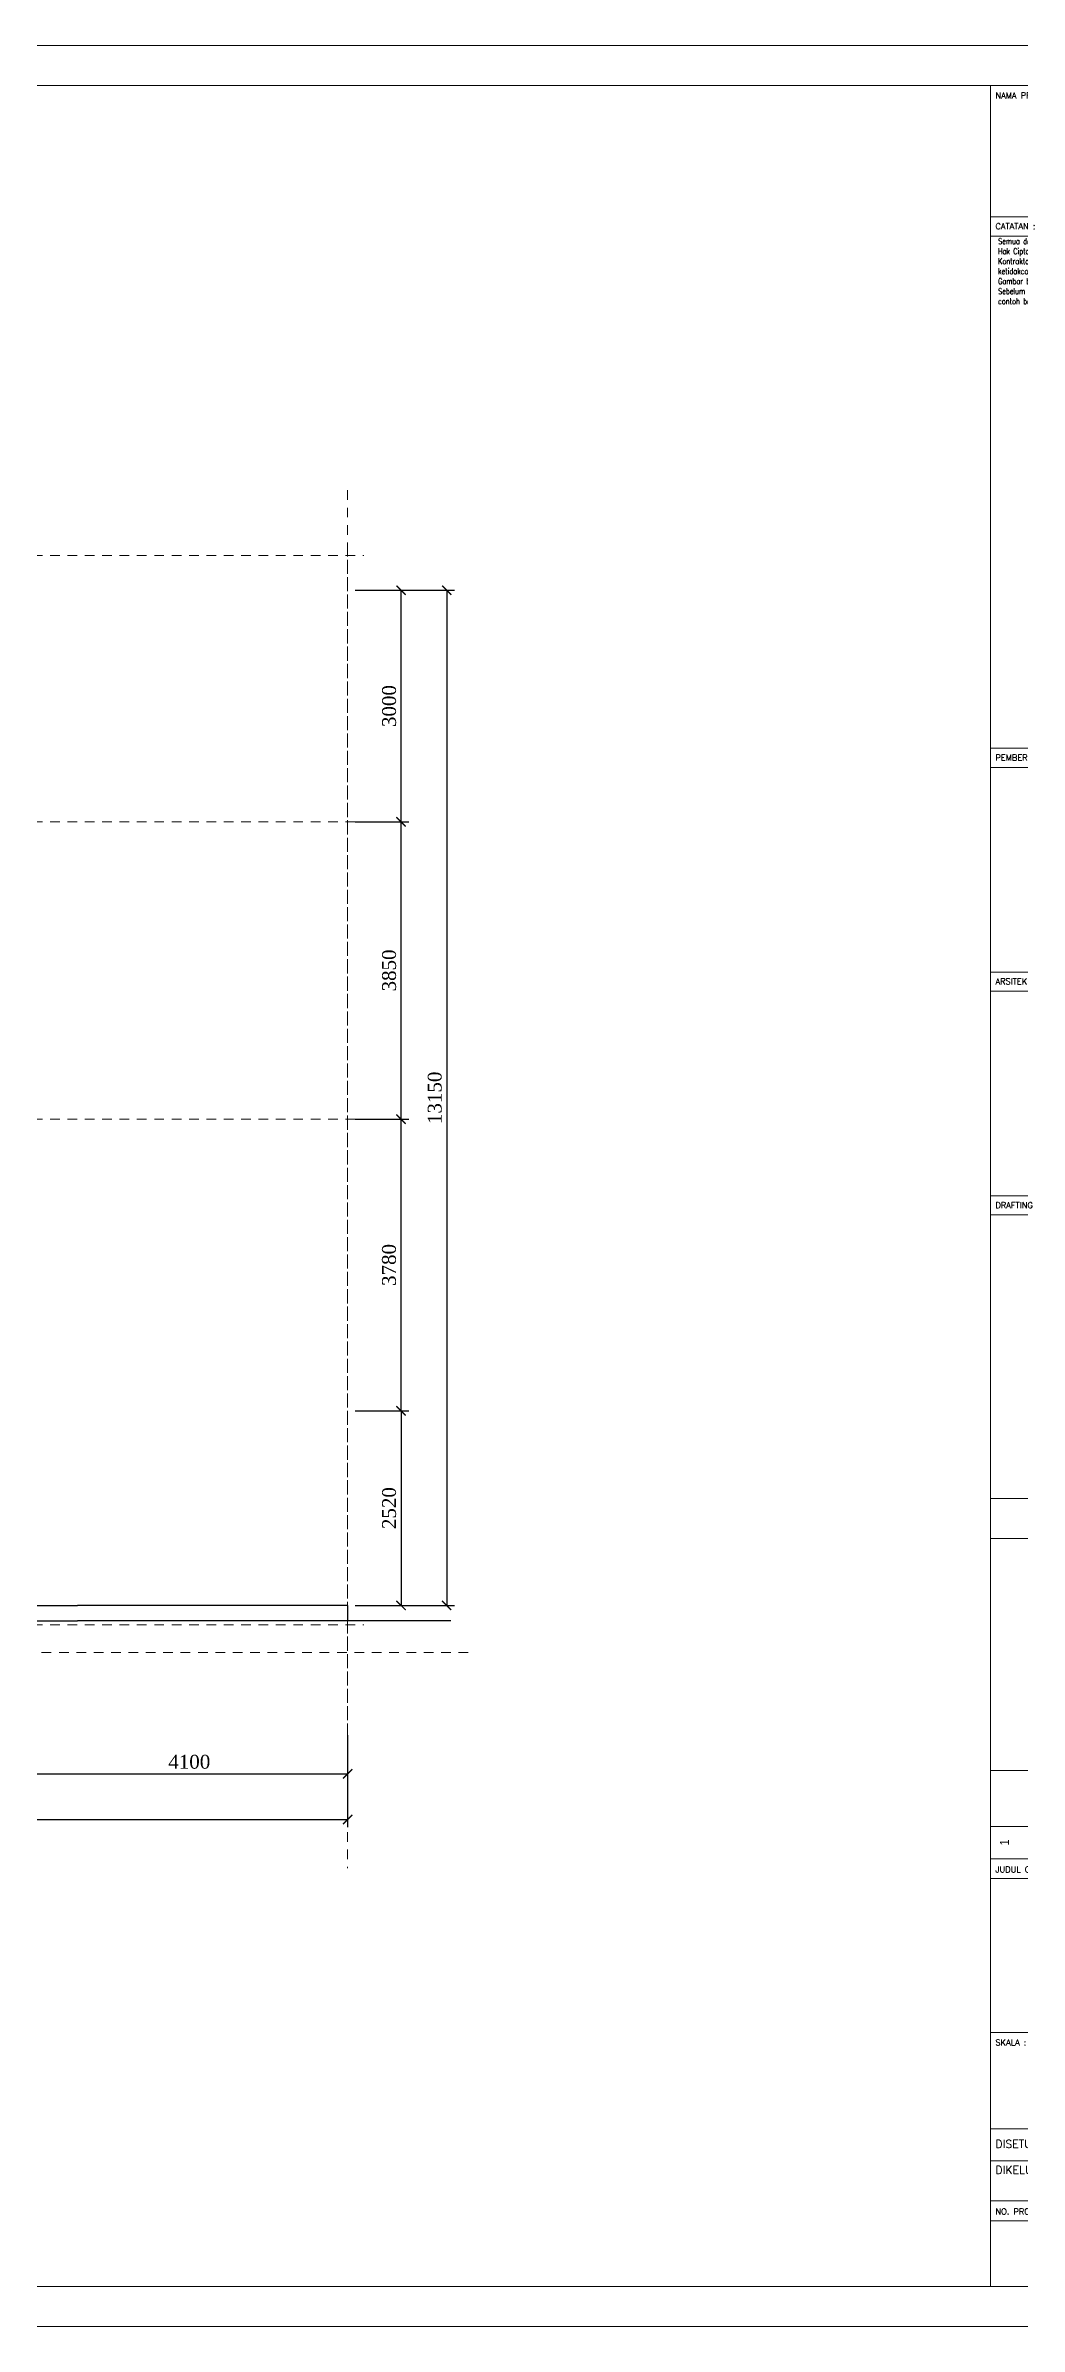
# Model space of a CAD drawing. Header units: millimetres. Extents: x -9564 to 494436, y -140371 to 4257.
# Drawn here: x 121.15 to 133.76, y 101.31 to 130.85 of the extents above; entities that cross this region are included whole.
import ezdxf
from ezdxf.enums import TextEntityAlignment as Align

# ---------------------------------------------------------------- set-up
doc = ezdxf.new("R2010")
doc.units = ezdxf.units.MM
doc.header["$MEASUREMENT"] = 0
doc.linetypes.add('DASHED2', pattern=[0.375, 0.25, -0.125])
doc.linetypes.add('HIDDEN2', pattern=[0.1875, 0.125, -0.0625])
doc.layers.get('DEFPOINTS').update_dxf_attribs({"lineweight": 18})
for name, color, linetype, lineweight in [('AS', 8, 'HIDDEN2', 5), ('LEGEND', 1, 'DASHED2', 50), ('XR-KOP A3_MOZART$0$A-TXTKOP', 3, 'Continuous', 5), ('XR-KOP A3_MOZART$0$KOP-A1$0$A-GRSKOP', 1, 'Continuous', 5), ('XR-KOP A3_MOZART$0$KOP-A1$0$A-TXTKOP', 3, 'Continuous', 5)]:
    doc.layers.add(name, color=color, linetype=linetype, lineweight=lineweight)
doc.styles.add('HAND', font='ROMAND.SHX', dxfattribs={"width": 0.8, "height": 250})
doc.styles.add('style2', font='times.ttf', dxfattribs={"height": 0.18})
doc.styles.add('XR-KOP A3_MOZART$0$KOP-A1$0$DIM100', font='SIMPLEX.shx', dxfattribs={"width": 0.8, "height": 250})
doc.styles.add('XR-KOP A3_MOZART$0$KOP-A1$0$ROMANS', font='romans.shx', dxfattribs={"height": 200})
doc.styles.add('XR-KOP A3_MOZART$0$ROMAND', font='romand.shx', dxfattribs={"height": 2, "bigfont": 'bigfont.shx'})
doc.dimstyles.new('ISO-25', dxfattribs={"dimtxt": 0.18, "dimasz": 0.12, "dimexe": 0.1, "dimexo": 0.1, "dimgap": 0.0625, "dimtad": 1, "dimtoh": 1, "dimdec": 0, "dimlfac": 1000, "dimtxsty": 'style2', "dimblk": 'ARCHTICK', "dimcen": 0.15, "dimclrd": 1, "dimclre": 1, "dimclrt": 4, "dimadec": 0, "dimazin": 0, "dimtfac": 1, "dimtdec": 0, "dimtmove": 0, "dimatfit": 3, "dimldrblk": 'OBLIQUE', "dimfxl": 1, "dimarcsym": 0})

# ---------------------------------------------------------------- blocks, each defined once
blk = doc.blocks.new('hsdh')
at = {"layer": 'XR-KOP A3_MOZART$0$KOP-A1$0$A-GRSKOP', "linetype": 'Continuous', "lineweight": 5}
for p, q in [((140385, 56660), (140385, 82138)), ((140385, 80618), (145017, 80618)), ((140385, 74466), (145017, 74466)), ((140385, 74244), (145017, 74244)), ((140385, 71876), (145017, 71876)), ((140385, 71654), (145017, 71654)), ((140385, 69286), (145017, 69286)), ((140385, 69063), (145017, 69063)), ((140385, 65781), (145017, 65781)), ((140385, 65781), (145017, 65781)), ((140385, 65317), (145017, 65317)), ((140385, 62631), (145017, 62631)), ((140385, 61982), (145017, 61982)), ((140385, 61611), (145017, 61611)), ((140385, 61611), (145017, 61611)), ((140385, 61380), (145017, 61380)), ((140385, 59597), (145017, 59597)), ((140385, 58485), (145017, 58485)), ((140385, 58115), (145017, 58115)), ((140385, 57651), (145017, 57651)), ((140385, 57420), (145017, 57420))]:
    blk.add_line(p, q, dxfattribs=at)
at = {"layer": 'XR-KOP A3_MOZART$0$KOP-A1$0$A-GRSKOP', "color": 0, "linetype": 'Continuous', "lineweight": 5}
blk.add_lwpolyline([(145480, 82601), (107945, 82601), (107945, 56197), (145480, 56197)], close=True, dxfattribs=at)
at = {"layer": 'XR-KOP A3_MOZART$0$KOP-A1$0$A-GRSKOP', "color": 5, "linetype": 'Continuous', "lineweight": 5}
blk.add_lwpolyline([(145017, 82138), (108409, 82138), (108409, 56660), (145017, 56660)], close=True, dxfattribs=at)
at = {"layer": 'XR-KOP A3_MOZART$0$KOP-A1$0$A-GRSKOP', "linetype": 'Continuous', "lineweight": 5}
blk.add_lwpolyline([(145017, 80396), (140385, 80396)], dxfattribs=at)
at = {"layer": 'XR-KOP A3_MOZART$0$KOP-A1$0$A-TXTKOP', "lineweight": 5, "style": 'XR-KOP A3_MOZART$0$KOP-A1$0$ROMANS'}
for s, height, p in [('NAMA PROYEK', 69.49, (140443, 81990)), ('CATATAN :', 69.5, (140443, 80475)), ('PEMBERI TUGAS', 69.49, (140443, 74323)), ('ARSITEK', 69.5, (140443, 71733)), ('DRAFTING', 69.5, (140443, 69142)), ('JUDUL GAMBAR :', 69.49, (140443, 61451)), ('SKALA :', 69.5, (140443, 59449)), ('DISETUJUI PEMB. TUGAS', 92.65, (140443, 58262)), ('DIKELUARKAN UNTUK :', 92.65, (140443, 57961)), ('NO. PROYEK', 69.5, (140443, 57491))]:
    blk.add_text(s, height=height, dxfattribs=at).set_placement(p)
at = {"layer": 'XR-KOP A3_MOZART$0$KOP-A1$0$A-TXTKOP', "insert": (140473, 80371), "char_height": 69.485, "width": 4456.22, "attachment_point": 1, "style": 'XR-KOP A3_MOZART$0$KOP-A1$0$DIM100'}
blk.add_mtext('Semua denah, rancangan dan karya seni yang tertera pada gambar ini dilindungi oleh Undang-undang Hak Cipta, serta hanya dipakai untuk yang telah ditentukan dan tidak boleh diperbanyak tanpa ijin tertulis.\\PKontraktor berkewajiban untuk memeriksa dimensi terhadap keadaan lapangan dan apabila ada ketidakcocokan harus dilaporkan kepada Arsitek.\\PGambar berdimensi tidak diperkenankan diskala.\\PSebelum pekerjaan dilaksanakan, kontraktor berkewajiban untuk meminta persetujuan gambar kerja dan contoh bahan dari Arsitek.', dxfattribs=at)
blk = doc.blocks.new('_ArchTick')
at = {"color": 0, "linetype": 'ByBlock', "const_width": 0.15}
blk.add_lwpolyline([(-0.5, -0.5), (0.5, 0.5)], dxfattribs=at)
blk = doc.blocks.new('*D569')
at = {"color": 1, "lineweight": -2, "transparency": 16777216}
for p, q in [((348.312, 159.175), (349.004, 159.175)), ((348.904, 155.395), (348.904, 159.175)), ((348.312, 155.395), (349.004, 155.395))]:
    blk.add_line(p, q, dxfattribs=at)
at = {"layer": 'DEFPOINTS', "color": 0, "transparency": 16777216}
for p in [(348.212, 159.175), (348.904, 159.175), (348.212, 155.395)]:
    blk.add_point(p, dxfattribs=at)
at = {"color": 1, "lineweight": -2, "transparency": 16777216, "xscale": 0.12, "yscale": 0.12, "zscale": 0.12}
for p, rotation in [((348.904, 159.175), 90), ((348.904, 155.395), 270)]:
    blk.add_blockref('_ArchTick', p, dxfattribs=dict(at, rotation=rotation))
at = {"color": 4, "transparency": 16777216, "insert": (348.749, 157.285), "char_height": 0.18, "attachment_point": 5, "rotation": 90, "style": 'style2'}
blk.add_mtext('3780', dxfattribs=at)
blk = doc.blocks.new('_Oblique')
at = {"color": 0, "linetype": 'ByBlock', "lineweight": -2}
blk.add_line((-0.5, -0.5), (0.5, 0.5), dxfattribs=at)
blk = doc.blocks.new('*D570')
at = {"color": 1, "lineweight": -2, "transparency": 16777216}
for p, q in [((348.312, 163.025), (349.004, 163.025)), ((348.904, 159.175), (348.904, 163.025)), ((348.312, 159.175), (349.004, 159.175))]:
    blk.add_line(p, q, dxfattribs=at)
at = {"layer": 'DEFPOINTS', "color": 0, "transparency": 16777216}
for p in [(348.212, 163.025), (348.904, 163.025), (348.212, 159.175)]:
    blk.add_point(p, dxfattribs=at)
at = {"color": 1, "lineweight": -2, "transparency": 16777216, "xscale": 0.12, "yscale": 0.12, "zscale": 0.12}
for p, rotation in [((348.904, 163.025), 90), ((348.904, 159.175), 270)]:
    blk.add_blockref('_ArchTick', p, dxfattribs=dict(at, rotation=rotation))
at = {"color": 4, "transparency": 16777216, "insert": (348.75, 161.1), "char_height": 0.18, "attachment_point": 5, "rotation": 90, "style": 'style2'}
blk.add_mtext('3850', dxfattribs=at)
blk = doc.blocks.new('*D571')
at = {"color": 1, "lineweight": -2, "transparency": 16777216}
for p, q in [((348.312, 166.025), (349.004, 166.025)), ((348.904, 163.025), (348.904, 166.025)), ((348.312, 163.025), (349.004, 163.025))]:
    blk.add_line(p, q, dxfattribs=at)
at = {"layer": 'DEFPOINTS', "color": 0, "transparency": 16777216}
for p in [(348.212, 166.025), (348.904, 166.025), (348.212, 163.025)]:
    blk.add_point(p, dxfattribs=at)
at = {"color": 1, "lineweight": -2, "transparency": 16777216, "xscale": 0.12, "yscale": 0.12, "zscale": 0.12}
for p, rotation in [((348.904, 166.025), 90), ((348.904, 163.025), 270)]:
    blk.add_blockref('_ArchTick', p, dxfattribs=dict(at, rotation=rotation))
at = {"color": 4, "transparency": 16777216, "insert": (348.75, 164.525), "char_height": 0.18, "attachment_point": 5, "rotation": 90, "style": 'style2'}
blk.add_mtext('3000', dxfattribs=at)
blk = doc.blocks.new('*D572')
at = {"color": 1, "lineweight": -2, "transparency": 16777216}
for p, q in [((348.32, 155.395), (349.004, 155.395)), ((348.904, 155.395), (348.904, 152.875)), ((348.32, 152.875), (349.004, 152.875))]:
    blk.add_line(p, q, dxfattribs=at)
at = {"layer": 'DEFPOINTS', "color": 0, "transparency": 16777216}
for p in [(348.22, 155.395), (348.22, 152.875), (348.904, 152.875)]:
    blk.add_point(p, dxfattribs=at)
at = {"color": 1, "lineweight": -2, "transparency": 16777216, "xscale": 0.12, "yscale": 0.12, "zscale": 0.12}
for p, rotation in [((348.904, 155.395), 90), ((348.904, 152.875), 270)]:
    blk.add_blockref('_ArchTick', p, dxfattribs=dict(at, rotation=rotation))
at = {"color": 4, "transparency": 16777216, "insert": (348.75, 154.135), "char_height": 0.18, "attachment_point": 5, "rotation": 90, "style": 'style2'}
blk.add_mtext('2520', dxfattribs=at)
blk = doc.blocks.new('*D573')
at = {"color": 1, "lineweight": -2, "transparency": 16777216}
for p, q in [((348.312, 166.025), (349.595, 166.025)), ((349.495, 166.025), (349.495, 152.875)), ((348.312, 152.875), (349.595, 152.875))]:
    blk.add_line(p, q, dxfattribs=at)
at = {"layer": 'DEFPOINTS', "color": 0, "transparency": 16777216}
for p in [(348.212, 166.025), (348.212, 152.875), (349.495, 152.875)]:
    blk.add_point(p, dxfattribs=at)
at = {"color": 1, "lineweight": -2, "transparency": 16777216, "xscale": 0.12, "yscale": 0.12, "zscale": 0.12}
for p, rotation in [((349.495, 166.025), 90), ((349.495, 152.875), 270)]:
    blk.add_blockref('_ArchTick', p, dxfattribs=dict(at, rotation=rotation))
at = {"color": 4, "transparency": 16777216, "insert": (349.341, 159.45), "char_height": 0.18, "attachment_point": 5, "rotation": 90, "style": 'style2'}
blk.add_mtext('13150', dxfattribs=at)
blk = doc.blocks.new('*D580')
at = {"color": 1, "lineweight": -2, "transparency": 16777216}
for p, q in [((344.112, 151.194), (344.112, 150.594)), ((348.212, 151.194), (348.212, 150.594)), ((344.112, 150.694), (348.212, 150.694))]:
    blk.add_line(p, q, dxfattribs=at)
at = {"layer": 'DEFPOINTS', "color": 0, "transparency": 16777216}
for p in [(344.112, 151.294), (348.212, 151.294), (348.212, 150.694)]:
    blk.add_point(p, dxfattribs=at)
at = {"color": 1, "lineweight": -2, "transparency": 16777216, "xscale": 0.12, "yscale": 0.12, "zscale": 0.12, "rotation": 180}
blk.add_blockref('_ArchTick', (344.112, 150.694), dxfattribs=at)
at = {"color": 1, "lineweight": -2, "transparency": 16777216, "xscale": 0.12, "yscale": 0.12, "zscale": 0.12}
blk.add_blockref('_ArchTick', (348.212, 150.694), dxfattribs=at)
at = {"color": 4, "transparency": 16777216, "insert": (346.162, 150.848), "char_height": 0.18, "attachment_point": 5, "style": 'style2'}
blk.add_mtext('4100', dxfattribs=at)
blk = doc.blocks.new('*D581')
at = {"color": 1, "lineweight": -2, "transparency": 16777216}
for p, q in [((330.567, 150.594), (330.567, 150.002)), ((348.212, 150.594), (348.212, 150.002)), ((330.567, 150.102), (348.212, 150.102))]:
    blk.add_line(p, q, dxfattribs=at)
at = {"layer": 'DEFPOINTS', "color": 0, "transparency": 16777216}
for p in [(330.567, 150.694), (348.212, 150.694), (348.212, 150.102)]:
    blk.add_point(p, dxfattribs=at)
at = {"color": 1, "lineweight": -2, "transparency": 16777216, "xscale": 0.12, "yscale": 0.12, "zscale": 0.12, "rotation": 180}
blk.add_blockref('_ArchTick', (330.567, 150.102), dxfattribs=at)
at = {"color": 1, "lineweight": -2, "transparency": 16777216, "xscale": 0.12, "yscale": 0.12, "zscale": 0.12}
blk.add_blockref('_ArchTick', (348.212, 150.102), dxfattribs=at)
at = {"color": 4, "transparency": 16777216, "insert": (339.39, 150.257), "char_height": 0.18, "attachment_point": 5, "style": 'style2'}
blk.add_mtext('17645', dxfattribs=at)
blk = doc.blocks.new('A$C2a879c63')
for p, q in [((149.9251, 9.3401), (150.4745, 9.3401)), ((153.9745, 9.3401), (150.4745, 9.3401)), ((153.9745, 9.3401), (153.9745, 9.1401)), ((149.6745, 9.1401), (150.4745, 9.1401)), ((153.9745, 9.1401), (150.4745, 9.1401)), ((155.31, 9.1401), (153.9745, 9.1401))]:
    blk.add_line(p, q)
at = {"layer": 'AS'}
for p, q in [((153.9745, 23.785), (153.9745, 7.3773)), ((153.9745, 23.0525), (153.9745, 5.9355)), ((134.3714, 22.9401), (154.1852, 22.9401)), ((134.3714, 19.4901), (154.1852, 19.4901)), ((134.3714, 15.6401), (154.1852, 15.6401)), ((134.3714, 9.0901), (154.1852, 9.0901)), ((133.5872, 8.7301), (155.6289, 8.7301))]:
    blk.add_line(p, q, dxfattribs=at)
at = {"layer": 'LEGEND', "xscale": 0.00111896417510141, "yscale": 0.00111896417510141, "zscale": 0.00111896417510141}
blk.add_blockref('hsdh', (5.213, -62.8819), dxfattribs=at)
at = {"color": 4, "style": 'HAND'}
for tag, height, rotation, p in [('DRY.WASHER', 0.054, 0, (11.9366, 24.9122)), ('PATIO', 0.135, 0, (20.9666, 21.5696)), ('GENSET', 0.135, 0, (18.2157, 17.1045)), ('PLANTERBOX', 0.135, 90, (22.169, 13.2959)), ('PLANTERBOX', 0.135, 0, (18.5224, 11.5633)), ('PATIO', 0.135, 0, (400.0395, 10.821)), ('CARPORT', 0.135, 0, (12.157, 9.7744)), ('CARPORT', 0.135, 0, (20.6202, 9.7744))]:
    blk.add_attdef(tag, text='', height=height, rotation=rotation, dxfattribs=at).set_placement(p, align=Align.MIDDLE)
at = {"layer": 'XR-KOP A3_MOZART$0$A-TXTKOP', "insert": (162.4217, 6.2297), "char_height": 0.115809, "attachment_point": 1, "rotation": 90, "style": 'XR-KOP A3_MOZART$0$ROMAND'}
blk.add_mtext_dynamic_manual_height_columns('{\\fCentury Gothic|b0|i0|c0|p34;\\W0.9;1}', width=298.804236, gutter_width=67.5, heights=[0], dxfattribs=at)
at = {"layer": 'XR-KOP A3_MOZART$0$A-TXTKOP', "style": 'XR-KOP A3_MOZART$0$ROMAND'}
for tag, p in [('1:200', (37.0468, 3.1879)), ('1:100', (79.0468, 3.1879)), ('1:100', (121.0468, 3.1879)), ('1:100', (163.0468, 3.1879)), ('1:100', (205.0468, 3.1879)), ('1:100', (247.0468, 3.1879)), ('1:100', (289.0468, 3.1879)), ('1:100', (331.0468, 3.1879)), ('1:100', (373.0468, 3.1879)), ('1:100', (415.0468, 3.1879)), ('1:100', (457.0468, 3.1879)), ('1:100', (499.0468, 3.1879))]:
    blk.add_attdef(tag, text='', height=0.1296, dxfattribs=at).set_placement(p, align=Align.MIDDLE)
for base, p1, p2, picture, middle in [((154.6658, 22.4901), (153.9745, 19.4901), (153.9745, 22.4901), '*D571', (154.5117, 20.9901)), ((155.2569, 9.3401), (153.9745, 22.4901), (153.9745, 9.3401), '*D573', (155.1028, 15.9151)), ((154.6658, 19.4901), (153.9745, 15.6401), (153.9745, 19.4901), '*D570', (154.5117, 17.5651)), ((154.6658, 15.6401), (153.9745, 11.8601), (153.9745, 15.6401), '*D569', (154.5115, 13.7501)), ((154.6658, 9.3401), (153.9823, 11.8601), (153.9823, 9.3401), '*D572', (154.5117, 10.6001))]:
    dim = blk.add_linear_dim(base=base, p1=p1, p2=p2, angle=90, dimstyle='ISO-25')
    dim.commit()
    dim.dimension.update_dxf_attribs({"geometry": picture, "text_midpoint": middle, "insert": (-194.2379, -143.5351)})
for base, p1, p2, picture, middle in [((153.9745, 7.1584), (149.8745, 7.7584), (153.9745, 7.7584), '*D580', (151.9245, 7.3125)), ((153.9745, 6.5671), (136.3295, 7.1584), (153.9745, 7.1584), '*D581', (145.152, 6.7215))]:
    dim = blk.add_linear_dim(base=base, p1=p1, p2=p2, dimstyle='ISO-25')
    dim.commit()
    dim.dimension.update_dxf_attribs({"geometry": picture, "text_midpoint": middle, "insert": (-194.2379, -143.5351)})

msp = doc.modelspace()

# ---------------------------------------------------------------- block references
msp.add_blockref('A$C2a879c63', (-28.9148, 101.3058))

doc.saveas('drawing.dxf')
